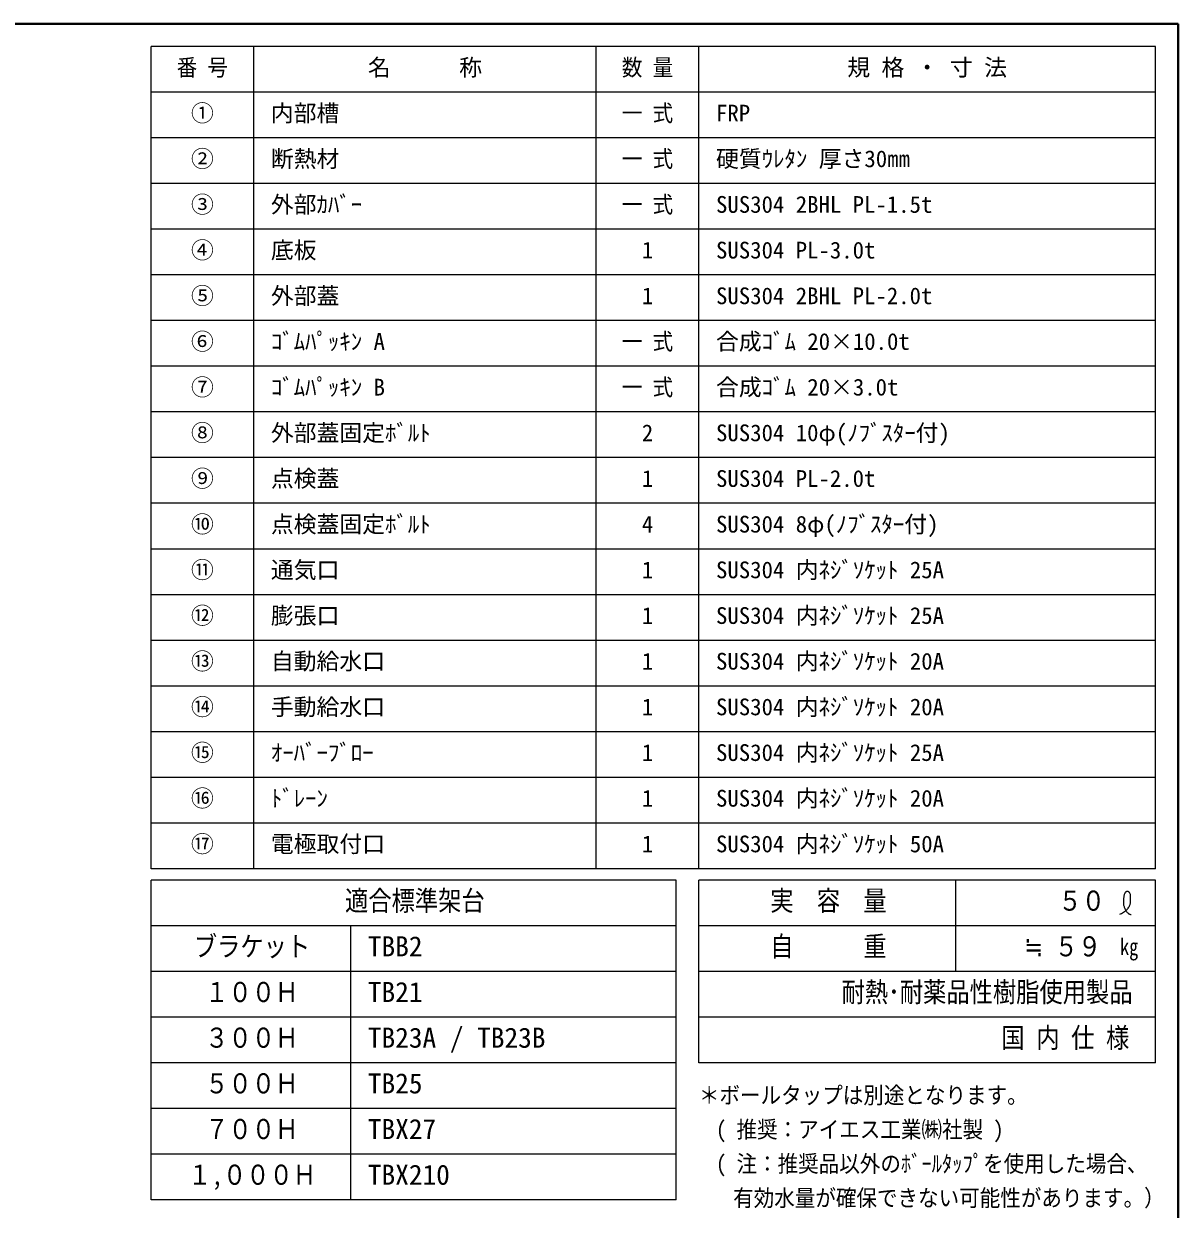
# Model space of a CAD drawing. Units: millimetres at full size, sheet at 1:10; details may follow other scales. Extents: x -2123 to 1927, y -1358 to 1452.
# Drawn here: x 663 to 1927, y 154 to 1452 of the extents above; entities that cross this region are included whole.
import ezdxf
from ezdxf.enums import TextEntityAlignment as Align

# ---------------------------------------------------------------- set-up
doc = ezdxf.new("R2010")
doc.units = ezdxf.units.MM
doc.header["$LTSCALE"] = 10
doc.layers.add('0-0', color=7, linetype='Continuous', lineweight=18)
doc.styles.add('ＭＳ ゴシック', font='')
doc.styles.get('ＭＳ ゴシック').set_extended_font_data('MS Gothic')

msp = doc.modelspace()

# ---------------------------------------------------------------- linework, layer by layer
at = {"layer": '0-0', "color": 1, "lineweight": 40}
for p, q in [((1927.2, 1451.91), (-2122.8, 1451.91)), ((1927.2, -1358.09), (1927.2, 1451.91))]:
    msp.add_line(p, q, dxfattribs=at)
at = {"layer": '0-0', "color": 3}
for p, q in [((1902.2, 1426.91), (802.2, 1426.91)), ((802.2, 526.91), (802.2, 1426.91)), ((914.7, 526.91), (914.7, 1426.91)), ((1289.7, 526.91), (1289.7, 1426.91)), ((1402.2, 526.91), (1402.2, 1426.91)), ((1902.2, 526.91), (1902.2, 1426.91)), ((1902.2, 1376.91), (802.2, 1376.91)), ((1902.2, 1326.91), (802.2, 1326.91)), ((1902.2, 1276.91), (802.2, 1276.91)), ((1902.2, 1226.91), (802.2, 1226.91)), ((1902.2, 1176.91), (802.2, 1176.91)), ((1902.2, 1126.91), (802.2, 1126.91)), ((1902.2, 1076.91), (802.2, 1076.91)), ((1902.2, 1026.91), (802.2, 1026.91)), ((1902.2, 976.91), (802.2, 976.91)), ((1902.2, 926.91), (802.2, 926.91)), ((1902.2, 876.91), (802.2, 876.91)), ((1902.2, 826.91), (802.2, 826.91)), ((1902.2, 776.91), (802.2, 776.91)), ((1902.2, 726.91), (802.2, 726.91)), ((1902.2, 676.91), (802.2, 676.91)), ((1902.2, 626.91), (802.2, 626.91)), ((1902.2, 576.91), (802.2, 576.91)), ((1902.2, 526.91), (802.2, 526.91)), ((1377.2, 514.41), (802.2, 514.41)), ((802.2, 164.41), (802.2, 514.41)), ((1377.2, 164.41), (1377.2, 514.41)), ((1902.2, 514.41), (1402.2, 514.41)), ((1402.2, 314.41), (1402.2, 514.41)), ((1683.45, 414.41), (1683.45, 514.41)), ((1902.2, 314.41), (1902.2, 514.41)), ((1377.2, 464.41), (802.2, 464.41)), ((1020.95, 164.41), (1020.95, 464.41)), ((1902.2, 464.41), (1402.2, 464.41)), ((1377.2, 414.41), (802.2, 414.41)), ((1902.2, 414.41), (1402.2, 414.41)), ((1377.2, 364.41), (802.2, 364.41)), ((1902.2, 364.41), (1402.2, 364.41)), ((1377.2, 314.41), (802.2, 314.41)), ((1902.2, 314.41), (1402.2, 314.41)), ((1377.2, 264.41), (802.2, 264.41)), ((1377.2, 214.41), (802.2, 214.41)), ((1377.2, 164.41), (802.2, 164.41))]:
    msp.add_line(p, q, dxfattribs=at)
at = {"layer": '0-0', "color": 5, "lineweight": 25}
for points in [[(1863.21, 477.03), (1863.86, 477.41), (1864.98, 478.06), (1866.09, 478.73), (1867.19, 479.43), (1868.26, 480.16), (1869.3, 480.94), (1869.89, 481.42), (1870.33, 481.79), (1871.05, 482.46), (1871.74, 483.16), (1872.37, 483.91), (1872.96, 484.69), (1873.47, 485.52), (1873.73, 486.02), (1873.92, 486.43), (1874.21, 487.15), (1874.44, 487.89), (1874.63, 488.64), (1874.78, 489.41), (1874.89, 490.18), (1874.94, 490.62), (1874.97, 491.09), (1875.01, 491.88), (1875.01, 492.68), (1875, 493.48), (1874.98, 494.28), (1874.95, 495.09), (1874.94, 495.56), (1874.92, 496.05), (1874.89, 496.91), (1874.82, 497.76), (1874.69, 498.6), (1874.46, 499.4), (1874.11, 500.17), (1873.84, 500.6), (1873.67, 500.83), (1873.33, 501.2), (1872.96, 501.53), (1872.55, 501.81)], [(1872.55, 501.81), (1872.13, 502.01), (1871.69, 502.12), (1871.43, 502.14), (1871.22, 502.12), (1870.85, 502.04), (1870.49, 501.9), (1870.15, 501.71), (1869.82, 501.47), (1869.51, 501.21), (1869.35, 501.04), (1869.12, 500.78), (1868.77, 500.31), (1868.48, 499.8), (1868.25, 499.28), (1868.05, 498.74), (1867.89, 498.18), (1867.81, 497.86), (1867.72, 497.45), (1867.6, 496.75), (1867.5, 496.04), (1867.42, 495.32), (1867.36, 494.61), (1867.3, 493.89), (1867.26, 493.48), (1867.22, 492.98), (1867.15, 492.12), (1867.09, 491.26), (1867.05, 490.41), (1867.05, 489.55), (1867.1, 488.7), (1867.15, 488.21), (1867.22, 487.79), (1867.36, 487.06), (1867.55, 486.34), (1867.77, 485.62), (1868.02, 484.92), (1868.3, 484.22), (1868.47, 483.83), (1868.6, 483.54)], [(1868.6, 483.54), (1868.82, 483.05), (1869.06, 482.57), (1869.31, 482.09), (1869.57, 481.61), (1869.84, 481.14), (1870, 480.87), (1870.2, 480.55), (1870.55, 480.01), (1870.93, 479.48), (1871.33, 478.99), (1871.76, 478.53), (1872.23, 478.12), (1872.52, 477.91), (1872.77, 477.75), (1873.22, 477.51), (1873.7, 477.3), (1874.18, 477.11), (1874.68, 476.95), (1875.19, 476.79), (1875.48, 476.7)]]:
    msp.add_lwpolyline(points, dxfattribs=at)

# ---------------------------------------------------------------- texts
at = {"layer": '0-0', "style": 'ＭＳ ゴシック'}
for s, height, width, p in [('番 号', 18.33, 0.9, (830.32, 1389.41)), ('数 量', 18.33, 0.9, (1317.82, 1389.41)), ('一 式', 18.33, 0.9, (1317.82, 1339.41)), ('一 式', 18.33, 0.9, (1317.82, 1289.41)), ('一 式', 18.33, 0.9, (1317.82, 1239.41)), ('一 式', 18.33, 0.9, (1317.82, 1089.41)), ('一 式', 18.33, 0.9, (1317.82, 1039.41)), ('適合標準架台', 21.99, 0.85, (1014.7, 474.41)), ('実\u3000容\u3000量', 21.99, 0.85, (1480.32, 474.41)), ('５０', 21.99, 0.85, (1795.95, 474.41)), ('ブラケット', 21.99, 0.85, (849.07, 424.41)), ('自\u3000\u3000\u3000重', 21.99, 0.85, (1480.32, 424.41)), ('≒ ５９', 21.99, 0.85, (1758.45, 424.41)), ('kg', 18.33, 0.8, (1863.45, 426.91)), ('１００Ｈ', 21.99, 0.85, (861.57, 374.41)), ('耐熱･耐薬品性樹脂使用製品', 21.99, 0.85, (1558.45, 374.41)), ('３００Ｈ', 21.99, 0.85, (861.57, 324.41)), ('国 内 仕 様', 21.99, 0.85, (1733.45, 324.41)), ('５００Ｈ', 21.99, 0.85, (861.57, 274.41)), ('＊ボールタップは別途となります。', 18.33, 0.9, (1402.2, 264.41)), ('７００Ｈ', 21.99, 0.85, (861.57, 224.41)), ('( 推奨：アイエス工業㈱社製 )', 18.33, 0.9, (1420.95, 226.91)), ('( 注：推奨品以外のﾎﾞｰﾙﾀｯﾌﾟを使用した場合、', 18.33, 0.9, (1420.95, 189.41)), ('１,０００Ｈ', 21.99, 0.85, (842.82, 174.41)), ('有効水量が確保できない可能性があります。）', 18.33, 0.9, (1439.7, 151.91))]:
    msp.add_text(s, height=height, dxfattribs=dict(at, width=width)).set_placement(p, align=Align.BOTTOM_LEFT)
for s, height, p in [('名\u3000\u3000\u3000称', 18.33, (1039.7, 1389.41)), ('規 格 ・ 寸 法', 18.33, (1564.7, 1389.41)), ('①', 18.33, (845.95, 1339.41)), ('内部槽', 18.33, (933.45, 1339.41)), ('FRP', 18.33, (1420.95, 1339.41)), ('②', 18.33, (845.95, 1289.41)), ('断熱材', 18.33, (933.45, 1289.41)), ('硬質ｳﾚﾀﾝ 厚さ30㎜', 18.33, (1420.95, 1289.41)), ('③', 18.33, (845.95, 1239.41)), ('外部ｶﾊﾞｰ', 18.33, (933.45, 1239.41)), ('SUS304 2BHL PL-1.5t', 18.33, (1420.95, 1239.41)), ('④', 18.33, (845.95, 1189.41)), ('底板', 18.33, (933.45, 1189.41)), ('1', 18.33, (1339.7, 1189.41)), ('SUS304 PL-3.0t', 18.33, (1420.95, 1189.41)), ('⑤', 18.33, (845.95, 1139.41)), ('外部蓋', 18.33, (933.45, 1139.41)), ('1', 18.33, (1339.7, 1139.41)), ('SUS304 2BHL PL-2.0t', 18.33, (1420.95, 1139.41)), ('ｺﾞﾑﾊﾟｯｷﾝ A', 18.33, (933.45, 1089.41)), ('合成ｺﾞﾑ 20×10.0t', 18.33, (1420.95, 1089.41)), ('⑥', 18.33, (845.95, 1089.41)), ('⑦', 18.33, (845.95, 1039.41)), ('ｺﾞﾑﾊﾟｯｷﾝ B', 18.33, (933.45, 1039.41)), ('合成ｺﾞﾑ 20×3.0t', 18.33, (1420.95, 1039.41)), ('⑧', 18.33, (845.95, 989.41)), ('外部蓋固定ﾎﾞﾙﾄ', 18.33, (933.45, 989.41)), ('2', 18.33, (1339.7, 989.41)), ('SUS304 10φ(ﾉﾌﾞｽﾀｰ付)', 18.33, (1420.95, 989.41)), ('⑨', 18.33, (845.95, 939.41)), ('点検蓋', 18.33, (933.45, 939.41)), ('1', 18.33, (1339.7, 939.41)), ('SUS304 PL-2.0t', 18.33, (1420.95, 939.41)), ('⑩', 18.33, (845.95, 889.41)), ('点検蓋固定ﾎﾞﾙﾄ', 18.33, (933.45, 889.41)), ('4', 18.33, (1339.7, 889.41)), ('SUS304 8φ(ﾉﾌﾞｽﾀｰ付)', 18.33, (1420.95, 889.41)), ('⑪', 18.33, (845.95, 839.41)), ('通気口', 18.33, (933.45, 839.41)), ('1', 18.33, (1339.7, 839.41)), ('SUS304 内ﾈｼﾞｿｹｯﾄ 25A', 18.33, (1420.95, 839.41)), ('⑫', 18.33, (845.95, 789.41)), ('膨張口', 18.33, (933.45, 789.41)), ('1', 18.33, (1339.7, 789.41)), ('SUS304 内ﾈｼﾞｿｹｯﾄ 25A', 18.33, (1420.95, 789.41)), ('⑬', 18.33, (845.95, 739.41)), ('自動給水口', 18.33, (933.45, 739.41)), ('SUS304 内ﾈｼﾞｿｹｯﾄ 20A', 18.33, (1420.95, 739.41)), ('1', 18.33, (1339.7, 739.41)), ('⑭', 18.33, (845.95, 689.41)), ('手動給水口', 18.33, (933.45, 689.41)), ('SUS304 内ﾈｼﾞｿｹｯﾄ 20A', 18.33, (1420.95, 689.41)), ('1', 18.33, (1339.7, 689.41)), ('⑮', 18.33, (845.95, 639.41)), ('ｵｰﾊﾞｰﾌﾞﾛｰ', 18.33, (933.45, 639.41)), ('1', 18.33, (1339.7, 639.41)), ('SUS304 内ﾈｼﾞｿｹｯﾄ 25A', 18.33, (1420.95, 639.41)), ('⑯', 18.33, (845.95, 589.41)), ('ﾄﾞﾚｰﾝ', 18.33, (933.45, 589.41)), ('1', 18.33, (1339.7, 589.41)), ('SUS304 内ﾈｼﾞｿｹｯﾄ 20A', 18.33, (1420.95, 589.41)), ('⑰', 18.33, (845.95, 539.41)), ('電極取付口', 18.33, (933.45, 539.41)), ('1', 18.33, (1339.7, 539.41)), ('SUS304 内ﾈｼﾞｿｹｯﾄ 50A', 18.33, (1420.95, 539.41)), ('TBB2', 21.99, (1039.7, 424.41)), ('TB21', 21.99, (1039.7, 374.41)), ('TB23A / TB23B', 21.99, (1039.7, 324.41)), ('TB25', 21.99, (1039.7, 274.41)), ('TBX27', 21.99, (1039.7, 224.41)), ('TBX210', 21.99, (1039.7, 174.41))]:
    msp.add_text(s, height=height, dxfattribs=at).set_placement(p, align=Align.BOTTOM_LEFT)

doc.saveas('drawing.dxf')
